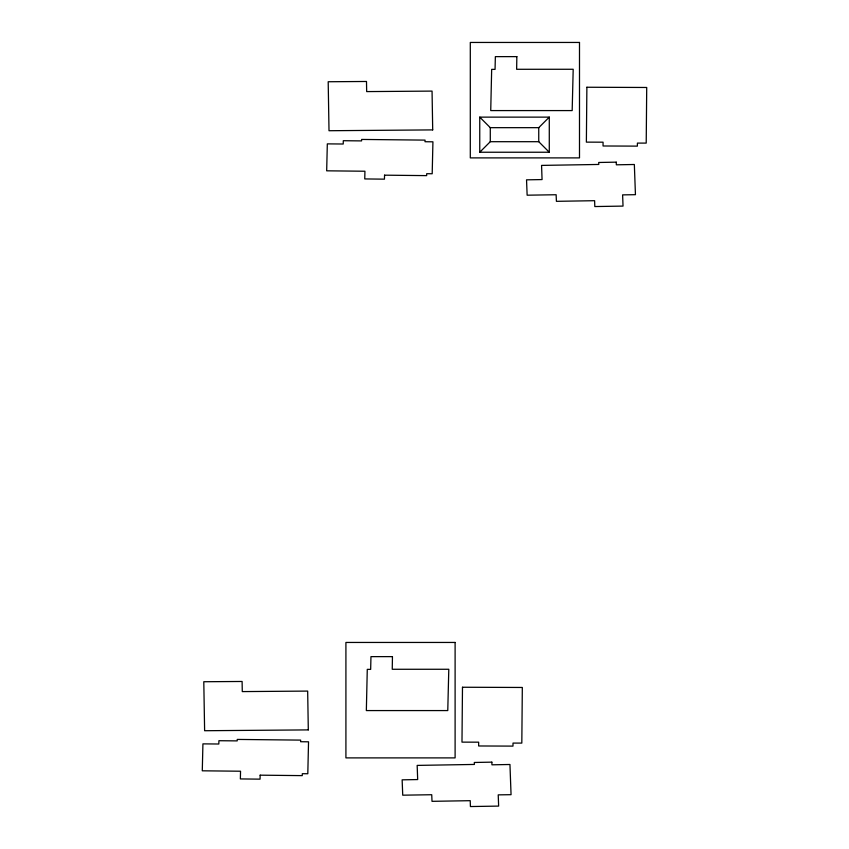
<?xml version="1.0" encoding="UTF-8"?>
<svg xmlns="http://www.w3.org/2000/svg" width="849" height="849" viewBox="0 0 849 849"><rect width="100%" height="100%" fill="white"/><g stroke="black" fill="none" stroke-linecap="round" stroke-linejoin="round"><path stroke-width="1.27" d="M479.749 152.236L490.287 141.698L538.744 141.698L549.282 152.236L549.282 117.13L479.749 117.13L479.749 152.236L549.282 152.236M479.749 117.13L490.287 127.668L538.744 127.668L549.282 117.13M538.744 127.668L538.744 141.698M490.287 127.668L490.287 141.698M462.482 687.244L461.983 742.132L478.656 742.175L478.656 745.974L512.976 746.112L513.019 743.087L521.817 743.087L522.326 687.467L462.482 687.244M586.882 87.245L586.372 142.133L603.055 142.186L603.055 145.986L637.366 146.124L637.419 143.099L646.216 143.099L646.715 87.479L586.882 87.245M392.45 656.627L392.249 669.277L448.792 669.267L447.773 710.571L366.344 710.571L367.277 669.362L370.663 669.383L370.96 656.638L392.45 656.627M516.85 56.628L516.638 69.289L573.192 69.268L572.173 110.582L490.733 110.582L491.667 69.363L495.052 69.385L495.36 56.639L516.85 56.628M260.155 775.169L260.059 779.149L240.363 778.926L240.543 771.221L202.285 770.807L202.922 743.873L218.819 744.011L218.915 740.71L237.2 740.89L237.242 739.426L300.652 740.116L300.61 741.718L308.537 741.814L307.805 773.747L302.308 773.694L302.255 775.625L260.155 775.169M384.544 175.17L384.448 179.16L364.752 178.927L364.932 171.233L326.674 170.819L327.321 143.874L343.219 144.012L343.304 140.711L361.589 140.902L361.632 139.438L425.052 140.117L424.999 141.719L432.926 141.815L432.194 173.748L426.697 173.705L426.654 175.626L384.544 175.17M616.247 162.159L598.704 162.477L598.789 164.451L541.566 165.406L542.065 179.574L526.539 179.839L527.133 195.196L556.137 194.739L556.413 201.33L594.618 200.693L594.809 206.551L623.028 206.095L622.614 194.877L635.445 194.686L634.341 164.494L616.342 164.812L616.247 162.159M491.858 762.147L474.304 762.476L474.4 764.44L417.167 765.405L417.676 779.562L402.139 779.838L402.734 795.184L431.738 794.728L432.014 801.329L470.229 800.681L470.41 806.55L498.639 806.094L498.225 794.866L511.056 794.685L509.952 764.493L491.942 764.811L491.858 762.147M432.703 129.897L329.009 130.725L328.192 81.748L366.492 81.472L366.672 91.596L432.056 91.098L432.703 129.897M308.304 729.896L204.62 730.724L203.792 681.736L242.103 681.471L242.283 691.595L307.667 691.086L308.304 729.896M579.496 42.45L470.304 42.45L470.304 157.893L579.496 157.893L579.496 42.45M455.106 642.449L345.914 642.449L345.914 757.892L455.106 757.892L455.106 642.449"/></g></svg>
